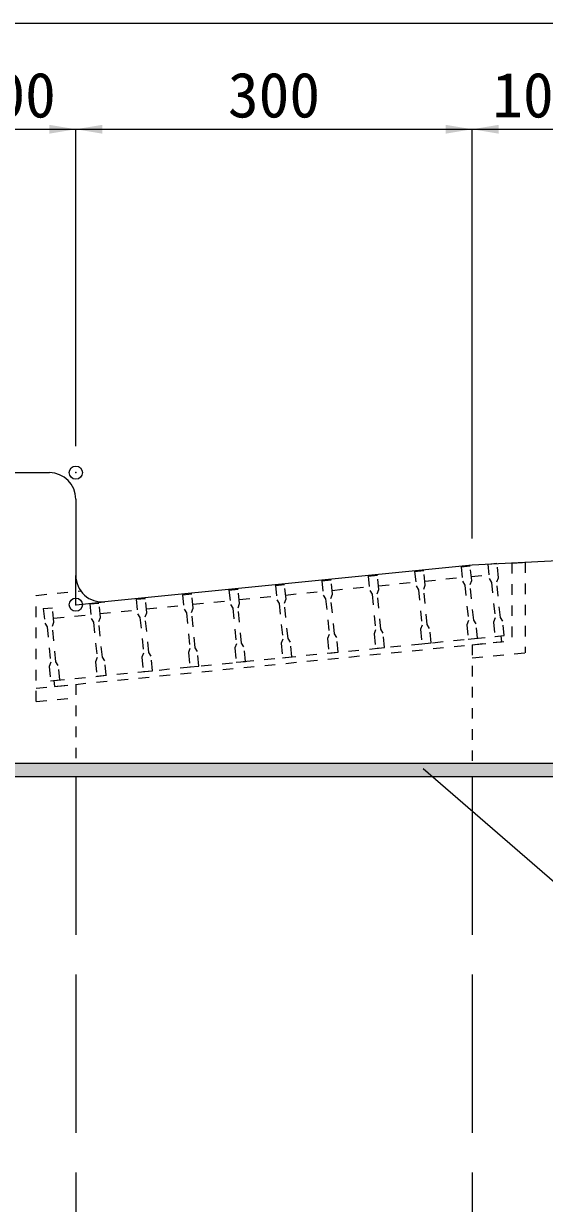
# Model space of a CAD drawing. Units: millimetres at full size, sheet at 1:20. Extents: x 77366 to 86266, y -8765 to 5947.
# Drawn here: x 79376 to 79770, y -4797 to -3904 of the extents above; entities that cross this region are included whole.
import ezdxf
from ezdxf.enums import TextEntityAlignment as Align

# ---------------------------------------------------------------- set-up
doc = ezdxf.new("R2010")
doc.units = ezdxf.units.MM
doc.header["$LTSCALE"] = 20
doc.header["$PDMODE"] = 32
doc.header["$PDSIZE"] = 10
doc.linetypes.add('DASHED', pattern=[7.5, 6, -1.5])
doc.linetypes.add('USER2', pattern=[0.8, 0.4, -0.4])
for name, color, linetype, lineweight in [('モルタル', 7, 'Continuous', 13), ('受枠', 3, 'USER2', 13), ('引出線', 4, 'Continuous', 13), ('本体', 2, 'Continuous', 20), ('補助線', 8, 'Continuous', 20), ('ｸﾞﾚｰﾁﾝｸﾞ', 7, 'USER2', 9)]:
    doc.layers.add(name, color=color, linetype=linetype, lineweight=lineweight)
doc.styles.add('ＭＳ ゴシック', font='')
doc.styles.get('ＭＳ ゴシック').set_extended_font_data('MS Gothic')

# ---------------------------------------------------------------- blocks, each defined once
blk = doc.blocks.new('filled_arrow')
at = {"color": 0, "linetype": 'Continuous', "lineweight": -2}
blk.add_solid([(7.5, 1.25), (0, 0), (7.5, -1.25)], dxfattribs=at)

msp = doc.modelspace()

# ---------------------------------------------------------------- hatches: boundary and pattern name
at = {"layer": 'モルタル'}
msp.add_hatch(color=256, dxfattribs=at).paths.add_polyline_path([(79815.8, -4473.53), (79815.8, -4463.53), (79315.8, -4463.53), (79315.8, -4473.53)])

# ---------------------------------------------------------------- linework, layer by layer
for p, q in [((79815.8, -3903.54), (79315.8, -3903.54)), ((79315.8, -3983.54), (79415.8, -3983.54)), ((79415.8, -4223.53), (79415.8, -3983.54)), ((79415.8, -3983.54), (79715.8, -3983.54)), ((79415.8, -4223.53), (79415.8, -3983.54)), ((79715.8, -4293.53), (79715.8, -3983.54)), ((79715.8, -3983.54), (79815.8, -3983.54)), ((79715.8, -4293.53), (79715.8, -3983.54))]:
    msp.add_line(p, q, dxfattribs=at)
at = {"layer": '受枠'}
for p, q in [((79745.8, -4312.03), (79755.8, -4311.53)), ((79745.8, -4312.03), (79745.8, -4370.83)), ((79755.8, -4311.53), (79755.8, -4379.88)), ((79715.8, -4373.83), (79745.8, -4370.83)), ((79715.8, -4373.83), (79715.8, -4383.88)), ((79715.8, -4383.88), (79755.8, -4379.88)), ((79385.8, -4406.83), (79415.8, -4403.83)), ((79385.8, -4416.88), (79415.8, -4413.88))]:
    msp.add_line(p, q, dxfattribs=at)
at = {"layer": '引出線'}
msp.add_lwpolyline([(79678.66, -4467.52), (79847.38, -4613.73), (80141.67, -4613.73)], dxfattribs=at)
at = {"layer": '本体'}
for p, q in [((79315.8, -4243.53), (79395.8, -4243.53)), ((79415.8, -4263.53), (79415.8, -4321.43)), ((79715.8, -4313.53), (79437.79, -4341.33)), ((79805.81, -4309.03), (79715.8, -4313.53)), ((79315.8, -4463.53), (79815.8, -4463.53)), ((79315.8, -4473.53), (79815.8, -4473.53))]:
    msp.add_line(p, q, dxfattribs=at)
at = {"layer": '本体', "linetype": 'USER2', "lineweight": 13}
for p, q in [((79385.8, -4336.48), (79419.56, -4333.11)), ((79385.8, -4416.88), (79385.8, -4336.48)), ((79715.8, -4373.83), (79715.8, -4463.53)), ((79415.8, -4403.83), (79415.8, -4463.53))]:
    msp.add_line(p, q, dxfattribs=at)
at = {"layer": '本体', "linetype": 'DASHED', "lineweight": 15}
for p, q in [((79415.8, -4473.53), (79415.8, -5473.53)), ((79715.8, -4473.53), (79715.8, -5473.53))]:
    msp.add_line(p, q, dxfattribs=at)
at = {"layer": '本体'}
for centre, start, end in [((79395.8, -4263.53), 0, 90), ((79435.8, -4321.43), 180, 275.71059)]:
    msp.add_arc(centre, 20, start, end, dxfattribs=at)
at = {"layer": '補助線', "lineweight": 13}
for q in [(79415.8, -4321.43), (79437.57, -4341.36)]:
    msp.add_line((79415.8, -4343.53), q, dxfattribs=at)
at = {"layer": '補助線'}
for p in [(79415.8, -4243.53), (79415.8, -4343.53)]:
    msp.add_point(p, dxfattribs=at)
at = {"layer": 'ｸﾞﾚｰﾁﾝｸﾞ'}
for p, q in [((79707.35, -4314.88), (79714.32, -4314.18)), ((79715.41, -4325.13), (79714.32, -4314.18)), ((79727.54, -4312.86), (79734.51, -4312.16)), ((79727.54, -4312.86), (79728.64, -4323.81)), ((79735.6, -4323.11), (79734.51, -4312.16)), ((79637.1, -4321.91), (79644.07, -4321.21)), ((79637.1, -4321.91), (79638.2, -4332.85)), ((79645.16, -4332.15), (79644.07, -4321.21)), ((79672.23, -4318.39), (79679.19, -4317.7)), ((79672.23, -4318.39), (79673.32, -4329.34)), ((79680.29, -4328.64), (79679.19, -4317.7)), ((79679.99, -4325.66), (79708.1, -4322.85)), ((79707.35, -4314.88), (79708.45, -4325.83)), ((79715.11, -4322.15), (79728.34, -4320.82)), ((79734.41, -4326.24), (79735.6, -4323.11)), ((79531.72, -4332.44), (79538.69, -4331.75)), ((79531.72, -4332.44), (79532.82, -4343.39)), ((79539.78, -4342.69), (79538.69, -4331.75)), ((79566.85, -4328.93), (79573.81, -4328.23)), ((79566.85, -4328.93), (79567.94, -4339.88)), ((79574.91, -4339.18), (79573.81, -4328.23)), ((79601.98, -4325.42), (79608.94, -4324.72)), ((79601.98, -4325.42), (79603.07, -4336.36)), ((79610.03, -4335.67), (79608.94, -4324.72)), ((79609.74, -4332.68), (79637.85, -4329.87)), ((79643.97, -4335.29), (79645.16, -4332.15)), ((79644.86, -4329.17), (79672.97, -4326.36)), ((79673.32, -4329.34), (79675.11, -4332.17)), ((79675.11, -4332.17), (79677.8, -4359.04)), ((79679.09, -4331.78), (79680.29, -4328.64)), ((79681.78, -4358.64), (79679.09, -4331.78)), ((79708.45, -4325.83), (79710.24, -4328.66)), ((79710.24, -4328.66), (79712.93, -4355.53)), ((79714.22, -4328.26), (79715.41, -4325.13)), ((79716.91, -4355.13), (79714.22, -4328.26)), ((79728.64, -4323.81), (79730.43, -4326.64)), ((79730.43, -4326.64), (79733.11, -4353.51)), ((79737.09, -4353.11), (79734.41, -4326.24)), ((79461.47, -4339.47), (79468.44, -4338.77)), ((79461.47, -4339.47), (79462.57, -4350.41)), ((79469.53, -4349.72), (79468.44, -4338.77)), ((79496.6, -4335.96), (79503.56, -4335.26)), ((79496.6, -4335.96), (79497.69, -4346.9)), ((79504.66, -4346.2), (79503.56, -4335.26)), ((79504.36, -4343.22), (79532.47, -4340.41)), ((79539.48, -4339.71), (79567.6, -4336.9)), ((79567.94, -4339.88), (79569.73, -4342.71)), ((79573.71, -4342.31), (79574.91, -4339.18)), ((79574.61, -4336.2), (79602.72, -4333.38)), ((79603.07, -4336.36), (79604.86, -4339.2)), ((79604.86, -4339.2), (79607.55, -4366.07)), ((79608.84, -4338.8), (79610.03, -4335.67)), ((79611.53, -4365.67), (79608.84, -4338.8)), ((79638.2, -4332.85), (79639.99, -4335.69)), ((79639.99, -4335.69), (79642.67, -4362.55)), ((79646.65, -4362.15), (79643.97, -4335.29)), ((79391.22, -4346.49), (79398.18, -4345.8)), ((79391.22, -4346.49), (79392.31, -4357.44)), ((79399.28, -4356.74), (79398.18, -4345.8)), ((79426.35, -4342.98), (79433.31, -4342.29)), ((79426.35, -4342.98), (79427.44, -4353.93)), ((79434.4, -4353.23), (79433.31, -4342.29)), ((79434.11, -4350.25), (79462.22, -4347.43)), ((79462.57, -4350.41), (79464.36, -4353.25)), ((79468.34, -4352.85), (79469.53, -4349.72)), ((79469.23, -4346.73), (79497.34, -4343.92)), ((79497.69, -4346.9), (79499.48, -4349.74)), ((79499.48, -4349.74), (79502.17, -4376.6)), ((79503.46, -4349.34), (79504.66, -4346.2)), ((79506.15, -4376.2), (79503.46, -4349.34)), ((79532.82, -4343.39), (79534.61, -4346.22)), ((79534.61, -4346.22), (79537.3, -4373.09)), ((79538.59, -4345.83), (79539.78, -4342.69)), ((79541.28, -4372.69), (79538.59, -4345.83)), ((79569.73, -4342.71), (79572.42, -4369.58)), ((79576.4, -4369.18), (79573.71, -4342.31)), ((79392.31, -4357.44), (79394.1, -4360.27)), ((79398.08, -4359.88), (79399.28, -4356.74)), ((79398.98, -4353.76), (79427.09, -4350.95)), ((79427.44, -4353.93), (79429.23, -4356.76)), ((79429.23, -4356.76), (79431.92, -4383.63)), ((79433.21, -4356.36), (79434.4, -4353.23)), ((79435.9, -4383.23), (79433.21, -4356.36)), ((79464.36, -4353.25), (79467.04, -4380.12)), ((79471.02, -4379.72), (79468.34, -4352.85)), ((79677.8, -4359.04), (79676.61, -4362.17)), ((79683.57, -4361.48), (79681.78, -4358.64)), ((79712.93, -4355.53), (79711.73, -4358.66)), ((79711.73, -4358.66), (79712.83, -4369.61)), ((79718.7, -4357.97), (79716.91, -4355.13)), ((79719.79, -4368.91), (79718.7, -4357.97)), ((79733.11, -4353.51), (79731.92, -4356.64)), ((79731.92, -4356.64), (79733.01, -4367.59)), ((79738.89, -4355.95), (79737.09, -4353.11)), ((79739.98, -4366.89), (79738.89, -4355.95)), ((79394.1, -4360.27), (79396.79, -4387.14)), ((79400.77, -4386.74), (79398.08, -4359.88)), ((79399.18, -4400.97), (79737.49, -4367.14)), ((79607.55, -4366.07), (79606.35, -4369.2)), ((79613.32, -4368.5), (79611.53, -4365.67)), ((79642.67, -4362.55), (79641.48, -4365.69)), ((79641.48, -4365.69), (79642.57, -4376.63)), ((79648.45, -4364.99), (79646.65, -4362.15)), ((79649.54, -4375.94), (79648.45, -4364.99)), ((79676.61, -4362.17), (79677.7, -4373.12)), ((79684.67, -4372.42), (79683.57, -4361.48)), ((79733.01, -4367.59), (79739.98, -4366.89)), ((79737.49, -4367.14), (79737.94, -4371.62)), ((79399.63, -4405.45), (79737.94, -4371.62)), ((79502.17, -4376.6), (79500.98, -4379.74)), ((79507.94, -4379.04), (79506.15, -4376.2)), ((79537.3, -4373.09), (79536.1, -4376.22)), ((79536.1, -4376.22), (79537.2, -4387.17)), ((79543.07, -4375.53), (79541.28, -4372.69)), ((79544.16, -4386.47), (79543.07, -4375.53)), ((79572.42, -4369.58), (79571.23, -4372.71)), ((79571.23, -4372.71), (79572.32, -4383.66)), ((79578.19, -4372.02), (79576.4, -4369.18)), ((79579.29, -4382.96), (79578.19, -4372.02)), ((79606.35, -4369.2), (79607.45, -4380.15)), ((79614.41, -4379.45), (79613.32, -4368.5)), ((79642.57, -4376.63), (79649.54, -4375.94)), ((79677.7, -4373.12), (79684.67, -4372.42)), ((79712.83, -4369.61), (79719.79, -4368.91)), ((79431.92, -4383.63), (79430.72, -4386.76)), ((79437.69, -4386.07), (79435.9, -4383.23)), ((79438.78, -4397.01), (79437.69, -4386.07)), ((79467.04, -4380.12), (79465.85, -4383.25)), ((79465.85, -4383.25), (79466.94, -4394.2)), ((79472.82, -4382.55), (79471.02, -4379.72)), ((79473.91, -4393.5), (79472.82, -4382.55)), ((79500.98, -4379.74), (79502.07, -4390.68)), ((79509.03, -4389.99), (79507.94, -4379.04)), ((79572.32, -4383.66), (79579.29, -4382.96)), ((79607.45, -4380.15), (79614.41, -4379.45)), ((79396.79, -4387.14), (79395.6, -4390.28)), ((79395.6, -4390.28), (79396.69, -4401.22)), ((79402.56, -4389.58), (79400.77, -4386.74)), ((79403.66, -4400.52), (79402.56, -4389.58)), ((79430.72, -4386.76), (79431.82, -4397.71)), ((79466.94, -4394.2), (79473.91, -4393.5)), ((79502.07, -4390.68), (79509.03, -4389.99)), ((79537.2, -4387.17), (79544.16, -4386.47)), ((79396.69, -4401.22), (79403.66, -4400.52)), ((79399.18, -4400.97), (79399.63, -4405.45)), ((79431.82, -4397.71), (79438.78, -4397.01))]:
    msp.add_line(p, q, dxfattribs=at)

# ---------------------------------------------------------------- block references
at = {"layer": 'モルタル', "xscale": 2.67, "yscale": 2.67, "rotation": 180}
for p in [(79415.8, -3983.54), (79715.8, -3983.54)]:
    msp.add_blockref('filled_arrow', p, dxfattribs=at)
at = {"layer": 'モルタル', "xscale": 2.67, "yscale": 2.67}
for p in [(79415.8, -3983.54), (79715.8, -3983.54)]:
    msp.add_blockref('filled_arrow', p, dxfattribs=at)
at = {"layer": '引出線', "xscale": 0.133, "yscale": 0.133, "rotation": 319.1}
msp.add_blockref('filled_arrow', (79678.66, -4467.52), dxfattribs=at)

# ---------------------------------------------------------------- texts
at = {"layer": 'モルタル', "style": 'ＭＳ ゴシック'}
for s, p in [('100', (79365.8, -3957.54)), ('300', (79565.8, -3957.54)), ('100', (79765.8, -3957.54))]:
    msp.add_text(s, height=34.18, dxfattribs=at).set_placement(p, align=Align.MIDDLE_CENTER)

doc.saveas('drawing.dxf')
